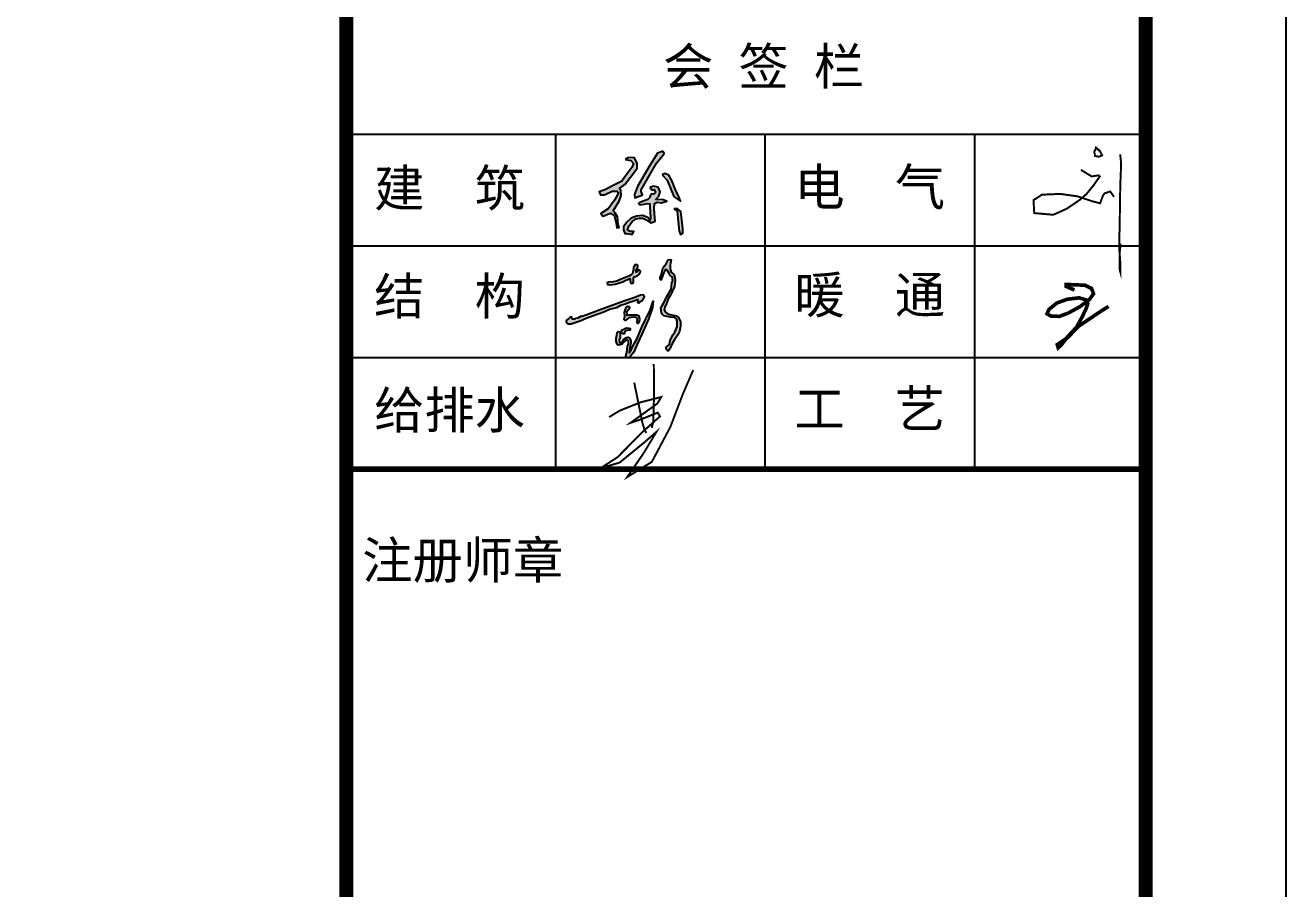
# Model space of a CAD drawing. Extents: x 4150464 to 4450492, y 483482 to 853422.
# Drawn here: x 4298697 to 4307688, y 830518 to 836678 of the extents above; entities that cross this region are included whole.
import ezdxf

# ---------------------------------------------------------------- set-up
doc = ezdxf.new("R2010")
doc.units = 0
doc.header["$LTSCALE"] = 1000
doc.header["$MEASUREMENT"] = 0
doc.layers.add('PUB_TEXT', color=7, linetype='Continuous')
doc.layers.add('图框', color=7, linetype='Continuous')
doc.styles.add('STYLE-黑体', font='simhei.ttf')
doc.styles.add('黑体', font='simhei.ttf')

msp = doc.modelspace()

# ---------------------------------------------------------------- hatches: boundary and pattern name
h = msp.add_hatch(color=256)
h.paths.add_polyline_path([(4303323.5, 835368.3), (4303347.7, 835351.2), (4303351.6, 835302.1), (4303360.2, 835209.9), (4303371.8, 835185.3), (4303387.9, 835194.3), (4303387.9, 835225.5), (4303381.2, 835290.3), (4303373.1, 835349.7), (4303346.8, 835370.7)])
h.paths.add_polyline_path([(4303240.5, 835611.1), (4303276.2, 835572.6), (4303322.4, 835457.4), (4303371.1, 835422.6), (4303359.7, 835455), (4303334.6, 835503.2), (4303309.4, 835569.3), (4303286.7, 835609), (4303258.4, 835620)])
h.paths.add_polyline_path([(4303166.3, 835500.8), (4303182.5, 835505.6), (4303193, 835483.7), (4303180.9, 835473.2), (4303165.5, 835476.1), (4303154.9, 835459.9), (4303151.7, 835448.9), (4303137.9, 835435.6), (4303081.6, 835412.9), (4303070.2, 835407.2), (4303080.4, 835396.3), (4303138.7, 835407.2), (4303153.3, 835404), (4303152.5, 835382.5), (4303155.7, 835304.1), (4303155.3, 835287.9), (4303136.7, 835306.5), (4303099, 835321.1), (4303057.3, 835316.2), (4303017.9, 835302.1), (4302986.3, 835271.7), (4302963.6, 835240.1), (4302964.5, 835217.4), (4302974.2, 835192.3), (4302987.1, 835192.3), (4303027.3, 835185.8), (4303038.2, 835207.3), (4303012.7, 835207.3), (4302992.4, 835215), (4303002.1, 835245.8), (4303025.6, 835279), (4303055.2, 835297.6), (4303079.1, 835301.3), (4303103.1, 835302.5), (4303135.1, 835284.2), (4303162.6, 835267.6), (4303189.4, 835279.4), (4303187.3, 835300.9), (4303183.7, 835370.9), (4303186.1, 835407.4), (4303204.4, 835416.5), (4303235.2, 835410), (4303273.7, 835422.2), (4303247.4, 835432.3), (4303194.3, 835433.9), (4303216.2, 835459.4), (4303225.1, 835490.2), (4303211.7, 835522.6), (4303176.5, 835531.1), (4303155, 835520.6)])
h.paths.add_polyline_path([(4303248, 835778.9), (4303206.7, 835764.5), (4303146.8, 835671), (4303064.6, 835526.8), (4303043.4, 835471.6), (4303045.5, 835445.8), (4303082.7, 835461.2), (4303100.4, 835468.6), (4303090.4, 835491.2), (4303089.9, 835503.6), (4303200.5, 835693.8), (4303239.8, 835744.9), (4303254, 835761.9)])
h.paths.add_polyline_path([(4302975.1, 835720.9), (4303016.7, 835712.6), (4303035.4, 835692.7), (4303023.2, 835663.6), (4302974, 835595.8), (4302951.3, 835565.9), (4302900.6, 835538.5), (4302830.2, 835503.9), (4302789.6, 835488.4), (4302800.3, 835468.1), (4302828.4, 835468.1), (4302883.3, 835495), (4302919.1, 835495), (4302929.6, 835482.1), (4302901.2, 835429), (4302858, 835369.8), (4302803.6, 835334.8), (4302816.4, 835317.1), (4302871.1, 835336.5), (4302897.9, 835324.1), (4302911.1, 835265.1), (4302916.9, 835231.8), (4302932.9, 835235.9), (4302927.1, 835255.6), (4302922.2, 835311.6), (4302903.7, 835341.6), (4302889.7, 835354.8), (4302934.6, 835423.7), (4302947.8, 835463.2), (4302944.9, 835499.8), (4302935, 835513.4), (4302973.3, 835542.2), (4303031.8, 835614.9), (4303062.7, 835659.3), (4303062.7, 835692.2), (4303042.9, 835731.2), (4303024.4, 835734.9), (4302996, 835731.7)])
h = msp.add_hatch(color=256)
h.paths.add_polyline_path([(4302697, 834587.5), (4302743.2, 834604), (4302824.3, 834633.3), (4302865.6, 834651.6), (4302916.1, 834664.9), (4302944.7, 834680.1), (4302979.3, 834691.6), (4303000.6, 834699.5), (4303038.4, 834713.1), (4303056.7, 834720.3), (4303067, 834722.5), (4303068.7, 834711.4), (4303064, 834700.3), (4303073.4, 834697.8), (4303078.9, 834699.9), (4303094.7, 834711), (4303103.6, 834722.9), (4303113, 834739.9), (4303104.9, 834754.8), (4303086.1, 834751.8), (4303044, 834736.9), (4302965.6, 834710.6), (4302870, 834675.1), (4302810, 834652.1), (4302721.6, 834619.5), (4302670.7, 834600.7), (4302663.5, 834602.3), (4302638.4, 834588.7), (4302621.5, 834584.9), (4302617.8, 834581.5), (4302597.6, 834581.6), (4302595.9, 834590.7), (4302592.1, 834596.9), (4302581.5, 834593.3), (4302575.9, 834588), (4302558.6, 834574.4), (4302555.8, 834566.2), (4302558.4, 834555.1), (4302568, 834548.7), (4302591.3, 834548.7), (4302654.2, 834569.6)])
h.paths.add_polyline_path([(4303041.1, 834882.6), (4303049.5, 834886.7), (4303061.2, 834890), (4303069.5, 834895.9), (4303076.2, 834900.1), (4303078.7, 834906.2), (4303083.2, 834911.8), (4303084.6, 834924.1), (4303077.1, 834934.3), (4303070, 834930.7), (4303063, 834922.6), (4303055.6, 834917.6), (4303051.4, 834926.4), (4303054.9, 834931.5), (4303058.9, 834939.2), (4303063.8, 834948.1), (4303066.5, 834955.6), (4303066.5, 834963.2), (4303064.3, 834968.5), (4303052.5, 834969.8), (4303044.7, 834969), (4303042.1, 834964.7), (4303039.4, 834957.4), (4303036.5, 834950.3), (4303035.4, 834939.5), (4303033.8, 834930.6), (4303030.3, 834916.8), (4303028.5, 834907.1), (4303022.5, 834899.1), (4303014.8, 834896.2), (4303001.7, 834887.3), (4302972.6, 834875), (4302947.2, 834865.8), (4302931.4, 834858.6), (4302915.8, 834852.3), (4302889.5, 834846.5), (4302860.3, 834844.4), (4302848.6, 834839.8), (4302850.2, 834827.7), (4302868.6, 834825.6), (4302905.3, 834831.5), (4302934.7, 834841.5), (4302964.1, 834850.2), (4302982.1, 834860.2), (4302999.9, 834866.8), (4303008.8, 834870.6), (4303012.6, 834866.7), (4303011.7, 834857.5), (4303013.5, 834846), (4303018.6, 834837.5), (4303024.7, 834836.3), (4303032.7, 834839.9), (4303035.8, 834846.8), (4303035.8, 834861), (4303036.2, 834873.7)])
h.paths.add_polyline_path([(4302990.3, 834606.3), (4302989.4, 834619.4), (4302989.1, 834636.8), (4302996.7, 834647.7), (4303009.9, 834661), (4303007.9, 834670.3), (4302991.7, 834672.7), (4302980.5, 834663.3), (4302973.8, 834644.3), (4302969.1, 834628), (4302970.3, 834602.7), (4302968.7, 834589.3), (4302966.7, 834578.8), (4302973.9, 834573.9), (4302983.4, 834573.9), (4302995.2, 834583.1), (4303004, 834592.6), (4303019.4, 834596.5), (4303041, 834597.1), (4303048.8, 834594.9), (4303058, 834589.6), (4303061.9, 834577.9), (4303059, 834565.1), (4303061.9, 834553), (4303068.5, 834552), (4303076.7, 834557.3), (4303080.3, 834578.5), (4303075.3, 834601.7), (4303060.6, 834610.5), (4303035.1, 834610.2), (4303004, 834608.9)], flags=17)
h.paths.add_polyline_path([(4302979.9, 834497.9), (4302989.5, 834500.7), (4303012.4, 834503.5), (4303012.9, 834515.2), (4303003.2, 834518.2), (4302985.2, 834518.5), (4302977.3, 834515.2), (4302964.1, 834508.6), (4302952.7, 834505.3), (4302949.4, 834495.6), (4302953.2, 834482.9), (4302959.3, 834476.3), (4302968.7, 834477.1), (4302971.2, 834484.7)], flags=17)
h.paths.add_polyline_path([(4302934.6, 834433.6), (4302940.6, 834451), (4302940.6, 834474.2), (4302937.8, 834490.1), (4302925.5, 834493.8), (4302918.7, 834486.5), (4302915.9, 834467.8), (4302910.9, 834445.9), (4302910.9, 834424.1), (4302918.5, 834403.2), (4302923.5, 834396.3), (4302941.1, 834397.6), (4302953.7, 834403.2), (4302963.7, 834417), (4302973.8, 834423.9), (4302981.3, 834429.5), (4302990.1, 834437.1), (4303000.8, 834427), (4302998.9, 834403.8), (4302992.6, 834388.1), (4302991.3, 834360.5), (4302985.7, 834335.5), (4302981.3, 834319.2), (4302986.3, 834306), (4302999.5, 834304.7), (4303013.9, 834317.3), (4303037.8, 834346.1), (4303062.9, 834402.6), (4303095.8, 834474.7), (4303142.1, 834581.5), (4303170.6, 834664), (4303175.6, 834709.6), (4303153.5, 834645.5), (4303117.3, 834568.9), (4303091.9, 834519.4), (4303058.3, 834438), (4303040.4, 834408.7), (4303018.7, 834363.3), (4303005.5, 834341.6), (4303006.7, 834361.3), (4303011.5, 834391.4), (4303017.5, 834412.3), (4303015.5, 834428.3), (4303007.5, 834446), (4302997.1, 834452.8), (4302985.2, 834451), (4302967.5, 834439.1), (4302959.2, 834427.3), (4302947.4, 834412.7), (4302936, 834415.9)])
msp.add_hatch(color=256).paths.add_polyline_path([(4303263.2, 834631.3), (4303255.1, 834646.9), (4303259.8, 834665.9), (4303270, 834692.4), (4303282.9, 834726.4), (4303300.6, 834752.2), (4303327.2, 834813.8), (4303331.5, 834837.4), (4303332, 834857.7), (4303331, 834879.3), (4303322.8, 834901), (4303304, 834917.4), (4303300.7, 834928.5), (4303298.3, 834950.6), (4303296.8, 834966.5), (4303298.7, 834980), (4303303.6, 835005), (4303296.3, 835007), (4303283.8, 835004.5), (4303268.9, 834975.2), (4303254.4, 834959.3), (4303243.3, 834936.2), (4303235.1, 834902), (4303226.9, 834878.4), (4303226.9, 834866.3), (4303233.7, 834859.1), (4303235.1, 834869.2), (4303245.7, 834896.2), (4303252.5, 834913.5), (4303262.6, 834933.3), (4303268.5, 834936.2), (4303275.2, 834930.5), (4303289.1, 834906.8), (4303297.9, 834893.9), (4303312.3, 834882.1), (4303316, 834856.8), (4303309.2, 834841.4), (4303304.1, 834794.5), (4303272.8, 834742.3), (4303253.5, 834703.6), (4303231.5, 834662.7), (4303235.2, 834626.5), (4303240.5, 834617.7), (4303251.7, 834604), (4303299.7, 834595.2), (4303328.7, 834594), (4303342.3, 834583.9), (4303348.2, 834567.4), (4303345.9, 834528.3), (4303337.6, 834504.7), (4303329.9, 834488.7), (4303318, 834472.7), (4303296.7, 834431.3), (4303291.4, 834399.4), (4303268.3, 834381.1), (4303271.3, 834365.7), (4303278.4, 834355.6), (4303285.5, 834355.6), (4303293.8, 834370.4), (4303311.5, 834408.3), (4303328.3, 834435), (4303350.9, 834469.8), (4303364.6, 834492.9), (4303371.7, 834530), (4303371.7, 834564.9), (4303354.3, 834596), (4303340, 834604.8), (4303310.1, 834613), (4303294.5, 834614.3), (4303273.4, 834625.2)])

# ---------------------------------------------------------------- linework, layer by layer
at = {"color": 3}
msp.add_lwpolyline([(4248287.7, 811421.9), (4248287.7, 853421.9), (4307687.7, 853421.9), (4307687.7, 811421.9)], close=True, dxfattribs=at)
at = {"const_width": 100}
msp.add_lwpolyline([(4250787.7, 812421.9), (4306687.7, 812421.9), (4306687.7, 852421.9), (4250787.7, 852421.9)], close=True, dxfattribs=at)
for points in [[(4303248, 835778.9), (4303206.7, 835764.5), (4303146.8, 835671), (4303064.6, 835526.8), (4303043.4, 835471.6), (4303045.5, 835445.8), (4303082.7, 835461.2), (4303100.4, 835468.6), (4303090.4, 835491.2), (4303089.9, 835503.6), (4303200.5, 835693.8), (4303239.8, 835744.9), (4303254, 835761.9), (4303248, 835778.9)], [(4302975.1, 835720.9), (4303016.7, 835712.6), (4303035.4, 835692.7), (4303023.2, 835663.6), (4302974, 835595.8), (4302951.3, 835565.9), (4302900.6, 835538.5), (4302830.2, 835503.9), (4302789.6, 835488.4), (4302800.3, 835468.1), (4302828.4, 835468.1), (4302883.3, 835495), (4302919.1, 835495), (4302929.6, 835482.1), (4302901.2, 835429), (4302858, 835369.8), (4302803.6, 835334.8), (4302816.4, 835317.1), (4302871.1, 835336.5), (4302897.9, 835324.1), (4302911.1, 835265.1), (4302916.9, 835231.8), (4302932.9, 835235.9), (4302927.1, 835255.6), (4302922.2, 835311.6), (4302903.7, 835341.6), (4302889.7, 835354.8), (4302934.6, 835423.7), (4302947.8, 835463.2), (4302944.9, 835499.8), (4302935, 835513.4), (4302973.3, 835542.2), (4303031.8, 835614.9), (4303062.7, 835659.3), (4303062.7, 835692.2), (4303042.9, 835731.2), (4303024.4, 835734.9), (4302996, 835731.7), (4302975.1, 835720.9)], [(4303240.5, 835611.1), (4303276.2, 835572.6), (4303322.4, 835457.4), (4303371.1, 835422.6), (4303359.7, 835455), (4303334.6, 835503.2), (4303309.4, 835569.3), (4303286.7, 835609), (4303258.4, 835620), (4303240.5, 835611.1)], [(4303166.3, 835500.8), (4303182.5, 835505.6), (4303182.5, 835505.6), (4303193, 835483.7), (4303180.9, 835473.2), (4303165.5, 835476.1), (4303154.9, 835459.9), (4303151.7, 835448.9), (4303137.9, 835435.6), (4303081.6, 835412.9), (4303070.2, 835407.2), (4303080.4, 835396.3), (4303080.4, 835396.3), (4303138.7, 835407.2), (4303153.3, 835404), (4303152.5, 835382.5), (4303155.7, 835304.1), (4303155.3, 835287.9), (4303136.7, 835306.5), (4303099, 835321.1), (4303057.3, 835316.2), (4303017.9, 835302.1), (4302986.3, 835271.7), (4302963.6, 835240.1), (4302964.5, 835217.4), (4302974.2, 835192.3), (4302987.1, 835192.3), (4303027.3, 835185.8), (4303038.2, 835207.3), (4303012.7, 835207.3), (4302992.4, 835215), (4303002.1, 835245.8), (4303025.6, 835279), (4303055.2, 835297.6), (4303079.1, 835301.3), (4303103.1, 835302.5), (4303135.1, 835284.2), (4303162.6, 835267.6), (4303189.4, 835279.4), (4303187.3, 835300.9), (4303183.7, 835370.9), (4303186.1, 835407.4), (4303204.4, 835416.5), (4303235.2, 835410), (4303273.7, 835422.2), (4303247.4, 835432.3), (4303194.3, 835433.9), (4303216.2, 835459.4), (4303225.1, 835490.2), (4303211.7, 835522.6), (4303176.5, 835531.1), (4303155, 835520.6), (4303166.3, 835500.8)], [(4303323.5, 835368.3), (4303347.7, 835351.2), (4303351.6, 835302.1), (4303360.2, 835209.9), (4303371.8, 835185.3), (4303387.9, 835194.3), (4303387.9, 835225.5), (4303381.2, 835290.3), (4303373.1, 835349.7), (4303346.8, 835370.7), (4303323.5, 835368.3)], [(4302979.9, 834497.9), (4302971.2, 834484.7), (4302968.7, 834477.1), (4302959.3, 834476.3), (4302953.2, 834482.9), (4302949.4, 834495.6), (4302952.7, 834505.3), (4302964.1, 834508.6), (4302977.3, 834515.2), (4302985.2, 834518.5), (4303003.2, 834518.2), (4303012.9, 834515.2), (4303012.4, 834503.5), (4302989.5, 834500.7), (4302979.9, 834497.9), (4302979.9, 834497.9)]]:
    msp.add_lwpolyline(points)
for points, const_width in [([(4306328.5, 835810.9), (4306362.4, 835779.2), (4306377.8, 835749.6), (4306353.7, 835739.8), (4306327.4, 835745.2), (4306321.9, 835775.9), (4306334, 835798.8)], 14), ([(4306506.9, 835757), (4306513.5, 835690.2), (4306508, 835553.5), (4306505.8, 835456.1), (4306502.8, 835223.6), (4306499.7, 835164.4), (4306500.5, 835079.1), (4306508.2, 834975.4), (4306508.2, 834915.5), (4306503.6, 834932.4), (4306502.8, 835051.5), (4306509.7, 835119.9)], 14), ([(4306226.6, 835646.5), (4306303.3, 835599.4), (4306351.4, 835607.1), (4306361.3, 835599.4), (4306317.5, 835537.1), (4306266, 835473.6), (4306216.8, 835430.9), (4306124.8, 835368.6), (4306029.6, 835325.9), (4305893.8, 835337.9), (4305888.3, 835429.8), (4305948.5, 835469.2), (4306079.9, 835474.7), (4306202.5, 835457.2), (4306307.7, 835422.2), (4306363.5, 835408), (4306384.3, 835463.8), (4306394.1, 835478), (4306435.8, 835492.2), (4306463.1, 835452.8)], 14), ([(4306180.9, 834789.2), (4306120.6, 834815.4), (4306121.4, 834828.5), (4306152.9, 834827.6), (4306255.3, 834823.3), (4306302.5, 834799.7), (4306316.5, 834762.1), (4306287.6, 834721.9), (4306221.2, 834671.2), (4306134.6, 834624), (4306073.3, 834601.2), (4306013.8, 834603), (4305985, 834619.6), (4305998.1, 834650.2), (4306055, 834696.5), (4306130.2, 834723.6), (4306214.2, 834733.2), (4306262.3, 834719.2), (4306275.4, 834691.3), (4306264.9, 834658.9), (4306234.3, 834595.1), (4306194.9, 834523.4), (4306131.1, 834455.2), (4306085.6, 834395.8), (4306064.6, 834377.4), (4306057.6, 834400.2), (4306131.1, 834449.1), (4306210.7, 834531.3), (4306376.9, 834643.2), (4306423.7, 834671.9)], 26), ([(4302862, 833882.8), (4302936.8, 833928.5), (4303085.2, 833988), (4303233.6, 834026.1), (4303205.7, 833979.2), (4303015.5, 833842.3), (4303085.2, 833865.1), (4303208.3, 833914.5), (4303224.7, 833887.9), (4303094.1, 833771.3), (4302922.9, 833597.6), (4302799.8, 833517.8), (4302936.8, 833558.4), (4303111.9, 833701.6), (4303199.4, 833777.6), (4303110.6, 833629.3), (4302991.4, 833455.7), (4303166.4, 833563.4), (4303298.3, 833811.9), (4303388.4, 834048.9), (4303461.9, 834218.7)], 14), ([(4303180.3, 834261.8), (4303182.9, 834075.5), (4303179.1, 833923.4), (4303176.5, 833848.6), (4303166.4, 833805.5)], 14), ([(4303040.8, 834128.9), (4303099.2, 833842.3), (4303115.7, 833787.8), (4303128.3, 833770)], 14)]:
    msp.add_lwpolyline(points, dxfattribs=dict(const_width=const_width))
for points in [[(4302915.8, 834852.3), (4302889.5, 834846.5), (4302860.3, 834844.4), (4302848.6, 834839.8), (4302850.2, 834827.7), (4302868.6, 834825.6), (4302905.3, 834831.5), (4302934.7, 834841.5), (4302964.1, 834850.2), (4302982.1, 834860.2), (4302999.9, 834866.8), (4303008.8, 834870.6), (4303008.8, 834870.6), (4303012.6, 834866.7), (4303011.7, 834857.5), (4303013.5, 834846), (4303018.6, 834837.5), (4303024.7, 834836.3), (4303032.7, 834839.9), (4303035.8, 834846.8), (4303035.8, 834861), (4303036.2, 834873.7), (4303041.1, 834882.6), (4303049.5, 834886.7), (4303061.2, 834890), (4303069.5, 834895.9), (4303076.2, 834900.1), (4303078.7, 834906.2), (4303083.2, 834911.8), (4303084.6, 834924.1), (4303077.1, 834934.3), (4303070, 834930.7), (4303063, 834922.6), (4303055.6, 834917.6), (4303055.6, 834917.6), (4303055.6, 834917.6), (4303051.4, 834926.4), (4303054.9, 834931.5), (4303058.9, 834939.2), (4303063.8, 834948.1), (4303066.5, 834955.6), (4303066.5, 834963.2), (4303064.3, 834968.5), (4303052.5, 834969.8), (4303044.7, 834969), (4303042.1, 834964.7), (4303039.4, 834957.4), (4303036.5, 834950.3), (4303035.4, 834939.5), (4303033.8, 834930.6), (4303030.3, 834916.8), (4303028.5, 834907.1), (4303022.5, 834899.1), (4303014.8, 834896.2), (4303001.7, 834887.3), (4302972.6, 834875), (4302947.2, 834865.8), (4302931.4, 834858.6), (4302915.8, 834852.3)], [(4303262.6, 834933.3), (4303252.5, 834913.5), (4303245.7, 834896.2), (4303235.1, 834869.2), (4303233.7, 834859.1), (4303226.9, 834866.3), (4303226.9, 834878.4), (4303235.1, 834902), (4303243.3, 834936.2), (4303254.4, 834959.3), (4303268.9, 834975.2), (4303283.8, 835004.5), (4303296.3, 835007), (4303303.6, 835005), (4303298.7, 834980), (4303296.8, 834966.5), (4303298.3, 834950.6), (4303300.7, 834928.5), (4303304, 834917.4), (4303322.8, 834901), (4303331, 834879.3), (4303332, 834857.7), (4303331.5, 834837.4), (4303327.2, 834813.8), (4303300.6, 834752.2), (4303282.9, 834726.4), (4303270, 834692.4), (4303259.8, 834665.9), (4303255.1, 834646.9), (4303263.2, 834631.3), (4303273.4, 834625.2), (4303294.5, 834614.3), (4303310.1, 834613), (4303340, 834604.8), (4303354.3, 834596), (4303371.7, 834564.9), (4303371.7, 834530), (4303364.6, 834492.9), (4303350.9, 834469.8), (4303328.3, 834435), (4303311.5, 834408.3), (4303293.8, 834370.4), (4303285.5, 834355.6), (4303278.4, 834355.6), (4303271.3, 834365.7), (4303268.3, 834381.1), (4303291.4, 834399.4), (4303296.7, 834431.3), (4303318, 834472.7), (4303329.9, 834488.7), (4303337.6, 834504.7), (4303345.9, 834528.3), (4303348.2, 834567.4), (4303342.3, 834583.9), (4303328.7, 834594), (4303299.7, 834595.2), (4303251.7, 834604), (4303240.5, 834617.7), (4303235.2, 834626.5), (4303231.5, 834662.7), (4303253.5, 834703.6), (4303272.8, 834742.3), (4303304.1, 834794.5), (4303309.2, 834841.4), (4303316, 834856.8), (4303312.3, 834882.1), (4303297.9, 834893.9), (4303289.1, 834906.8), (4303275.2, 834930.5), (4303268.5, 834936.2), (4303262.6, 834933.3)], [(4302663.5, 834602.3), (4302638.4, 834588.7), (4302621.5, 834584.9), (4302617.8, 834581.5), (4302597.6, 834581.6), (4302595.9, 834590.7), (4302592.1, 834596.9), (4302581.5, 834593.3), (4302575.9, 834588), (4302558.6, 834574.4), (4302555.8, 834566.2), (4302558.4, 834555.1), (4302568, 834548.7), (4302591.3, 834548.7), (4302654.2, 834569.6), (4302697, 834587.5), (4302743.2, 834604), (4302824.3, 834633.3), (4302865.6, 834651.6), (4302916.1, 834664.9), (4302944.7, 834680.1), (4302979.3, 834691.6), (4303000.6, 834699.5), (4303038.4, 834713.1), (4303056.7, 834720.3), (4303067, 834722.5), (4303068.7, 834711.4), (4303064, 834700.3), (4303073.4, 834697.8), (4303078.9, 834699.9), (4303094.7, 834711), (4303103.6, 834722.9), (4303113, 834739.9), (4303104.9, 834754.8), (4303086.1, 834751.8), (4303044, 834736.9), (4302965.6, 834710.6), (4302870, 834675.1), (4302810, 834652.1), (4302721.6, 834619.5), (4302670.7, 834600.7), (4302663.5, 834602.3)], [(4302910.9, 834424.1), (4302910.9, 834445.9), (4302915.9, 834467.8), (4302918.7, 834486.5), (4302925.5, 834493.8), (4302937.8, 834490.1), (4302940.6, 834474.2), (4302940.6, 834451), (4302934.6, 834433.6), (4302936, 834415.9), (4302947.4, 834412.7), (4302959.2, 834427.3), (4302967.5, 834439.1), (4302985.2, 834451), (4302997.1, 834452.8), (4303007.5, 834446), (4303015.5, 834428.3), (4303017.5, 834412.3), (4303011.5, 834391.4), (4303006.7, 834361.3), (4303005.5, 834341.6), (4303018.7, 834363.3), (4303040.4, 834408.7), (4303058.3, 834438), (4303091.9, 834519.4), (4303117.3, 834568.9), (4303153.5, 834645.5), (4303175.6, 834709.6), (4303170.6, 834664), (4303142.1, 834581.5), (4303095.8, 834474.7), (4303062.9, 834402.6), (4303037.8, 834346.1), (4303013.9, 834317.3), (4302999.5, 834304.7), (4302986.3, 834306), (4302981.3, 834319.2), (4302985.7, 834335.5), (4302991.3, 834360.5), (4302992.6, 834388.1), (4302998.9, 834403.8), (4302998.9, 834403.8), (4303000.8, 834427), (4302990.1, 834437.1), (4302981.3, 834429.5), (4302973.8, 834423.9), (4302963.7, 834417), (4302953.7, 834403.2), (4302941.1, 834397.6), (4302923.5, 834396.3), (4302918.5, 834403.2), (4302910.9, 834424.1)], [(4302989.4, 834619.4), (4302989.1, 834636.8), (4302996.7, 834647.7), (4303009.9, 834661), (4303007.9, 834670.3), (4302991.7, 834672.7), (4302980.5, 834663.3), (4302973.8, 834644.3), (4302969.1, 834628), (4302970.3, 834602.7), (4302968.7, 834589.3), (4302966.7, 834578.8), (4302973.9, 834573.9), (4302983.4, 834573.9), (4302995.2, 834583.1), (4303004, 834592.6), (4303019.4, 834596.5), (4303041, 834597.1), (4303048.8, 834594.9), (4303058, 834589.6), (4303061.9, 834577.9), (4303059, 834565.1), (4303061.9, 834553), (4303068.5, 834552), (4303076.7, 834557.3), (4303080.3, 834578.5), (4303075.3, 834601.7), (4303060.6, 834610.5), (4303035.1, 834610.2), (4303004, 834608.9), (4302990.3, 834606.3), (4302989.4, 834619.4)]]:
    msp.add_lwpolyline(points, close=True)
at = {"layer": 'PUB_TEXT'}
msp.add_line((4300987.7, 833511.2), (4300987.7, 821497.3), dxfattribs=at)
at = {"layer": '图框', "color": 4}
msp.add_line((4300987.7, 852421.9), (4300987.7, 812421.9), dxfattribs=at)
at = {"layer": '图框', "color": 0}
for p, q in [((4300987.7, 835901.6), (4306687.7, 835901.6)), ((4300987.7, 835104.8), (4306687.7, 835104.8)), ((4300987.7, 834308), (4306687.7, 834308)), ((4300987.7, 833511.2), (4306687.7, 833511.2))]:
    msp.add_line(p, q, dxfattribs=at)
at = {"layer": '图框', "color": 4, "const_width": 98.6}
msp.add_lwpolyline([(4300987.7, 852421.9), (4300987.7, 812421.9)], dxfattribs=at)
msp.add_lwpolyline([(4300987.7, 852421.9), (4306687.7, 852421.9), (4306687.7, 812421.9), (4300987.7, 812421.9)], close=True, dxfattribs=at)
at = {"layer": '图框', "color": 0}
for points in [[(4302481.7, 833511.2), (4302481.7, 835901.6)], [(4303975.7, 833511.2), (4303975.7, 835901.6)], [(4305469.7, 833511.2), (4305469.7, 835901.6)]]:
    msp.add_lwpolyline(points, dxfattribs=at)
at = {"layer": '图框', "color": 0, "const_width": 40.3}
msp.add_lwpolyline([(4300987.7, 833511.2), (4306687.7, 833511.2)], dxfattribs=at)

# ---------------------------------------------------------------- texts
at = {"layer": '图框', "color": 0, "style": 'STYLE-黑体'}
for s, p in [('会 签 栏', (4303246.6, 836252.6)), ('建  筑', (4301185.8, 835383.7)), ('电  气', (4304182.9, 835392.3)), ('结  构', (4301185.8, 834614.2)), ('暖  通', (4304182.9, 834622.9)), ('给排水', (4301185.8, 833801.4)), ('工  艺', (4304182.9, 833810.1))]:
    msp.add_text(s, height=262.94, dxfattribs=at).set_placement(p)
at = {"layer": '图框', "color": 4, "style": '黑体'}
msp.add_text('注册师章', height=262.94, dxfattribs=at).set_placement((4301100.4, 832730.7))

doc.saveas('drawing.dxf')
